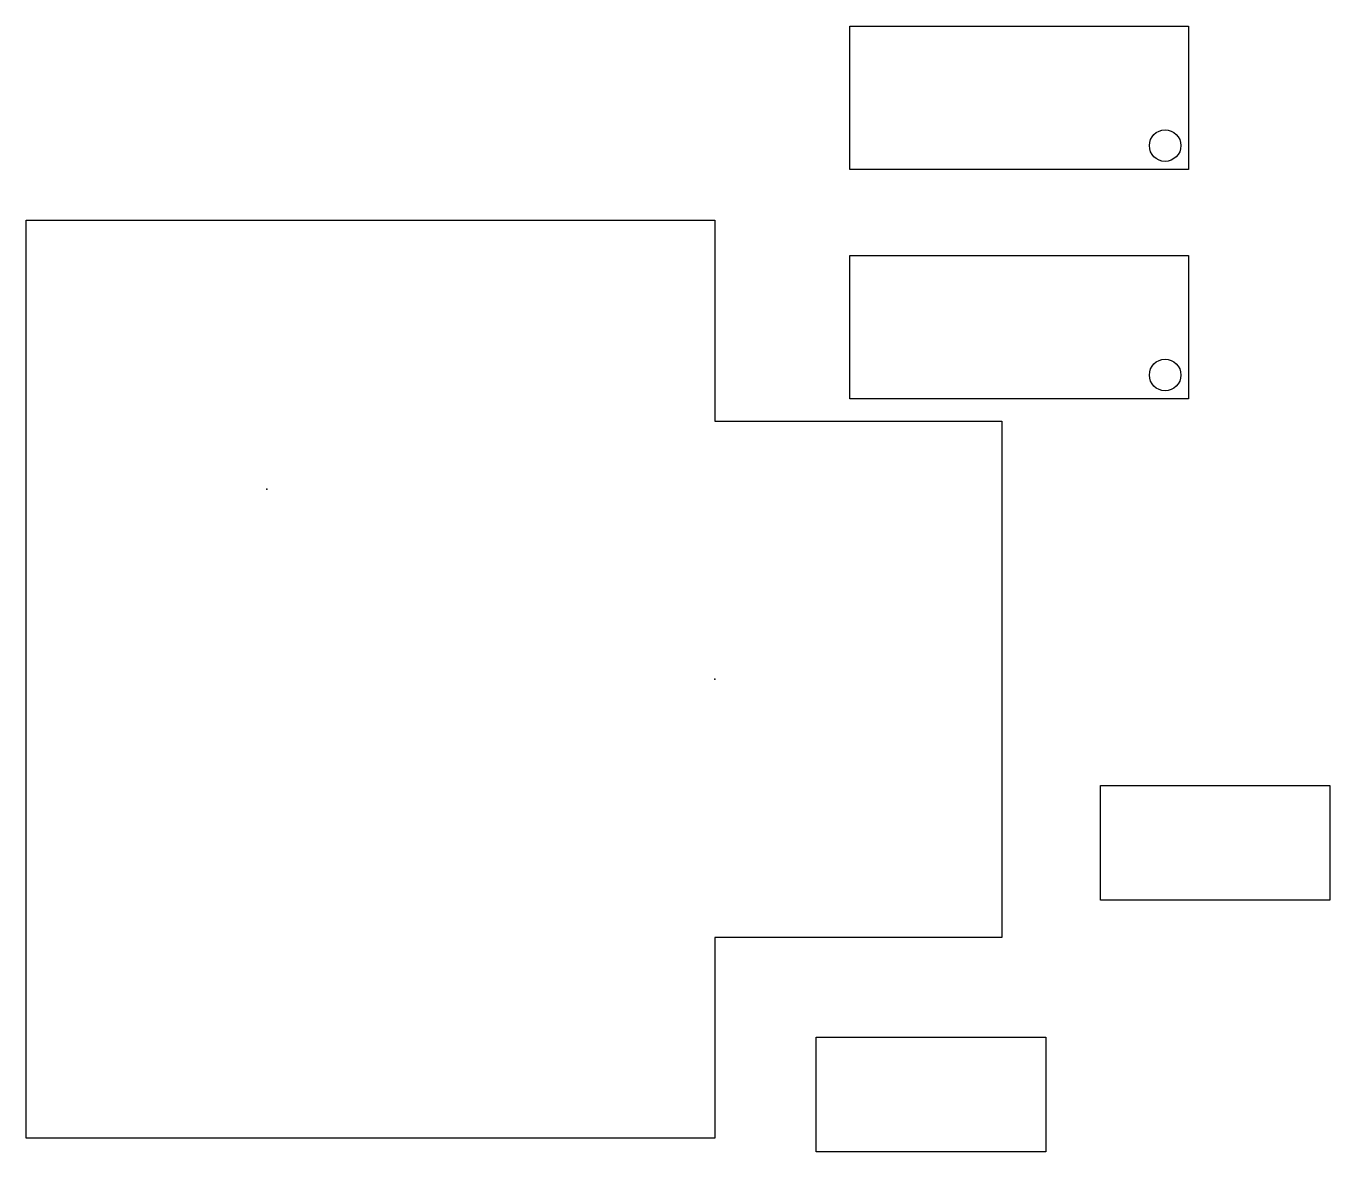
# Model space of a CAD drawing. Header units: millimetres. Extents: x -42 to 185, y -116 to 81.
import ezdxf

# ---------------------------------------------------------------- set-up
doc = ezdxf.new("R2010")
doc.units = ezdxf.units.MM
doc.header["$MEASUREMENT"] = 0
doc.layers.add('backwood v4_Sketch1', color=7, linetype='Continuous')

msp = doc.modelspace()

# ---------------------------------------------------------------- linework, layer by layer
at = {"layer": 'backwood v4_Sketch1'}
for p, q in [((101.58, 80.72), (160.58, 80.72)), ((101.58, 55.72), (101.58, 80.72)), ((160.58, 80.72), (160.58, 55.72)), ((160.58, 55.72), (101.58, 55.72)), ((-41.96, -113.12), (-41.96, 46.88)), ((-41.96, 46.88), (78.04, 46.88)), ((78.04, 46.88), (78.04, 11.88)), ((101.58, 40.72), (160.58, 40.72)), ((101.58, 15.72), (101.58, 40.72)), ((160.58, 40.72), (160.58, 15.72)), ((160.58, 15.72), (101.58, 15.72)), ((78.04, 11.88), (128.04, 11.88)), ((128.04, 11.88), (128.04, -78.12)), ((145.22, -51.62), (185.22, -51.62)), ((145.22, -71.62), (145.22, -51.62)), ((185.22, -51.62), (185.22, -71.62)), ((185.22, -71.62), (145.22, -71.62)), ((78.04, -78.12), (78.04, -113.12)), ((128.04, -78.12), (78.04, -78.12)), ((95.73, -95.5), (135.73, -95.5)), ((95.73, -115.5), (95.73, -95.5)), ((135.73, -95.5), (135.73, -115.5)), ((78.04, -113.12), (-41.96, -113.12)), ((135.73, -115.5), (95.73, -115.5))]:
    msp.add_line(p, q, dxfattribs=at)
for centre in [(156.51, 59.89), (156.51, 19.89)]:
    msp.add_circle(centre, 2.75, dxfattribs=at)
for p in [(0, 0), (78.04, -33.12)]:
    msp.add_point(p, dxfattribs=at)

doc.saveas('drawing.dxf')
